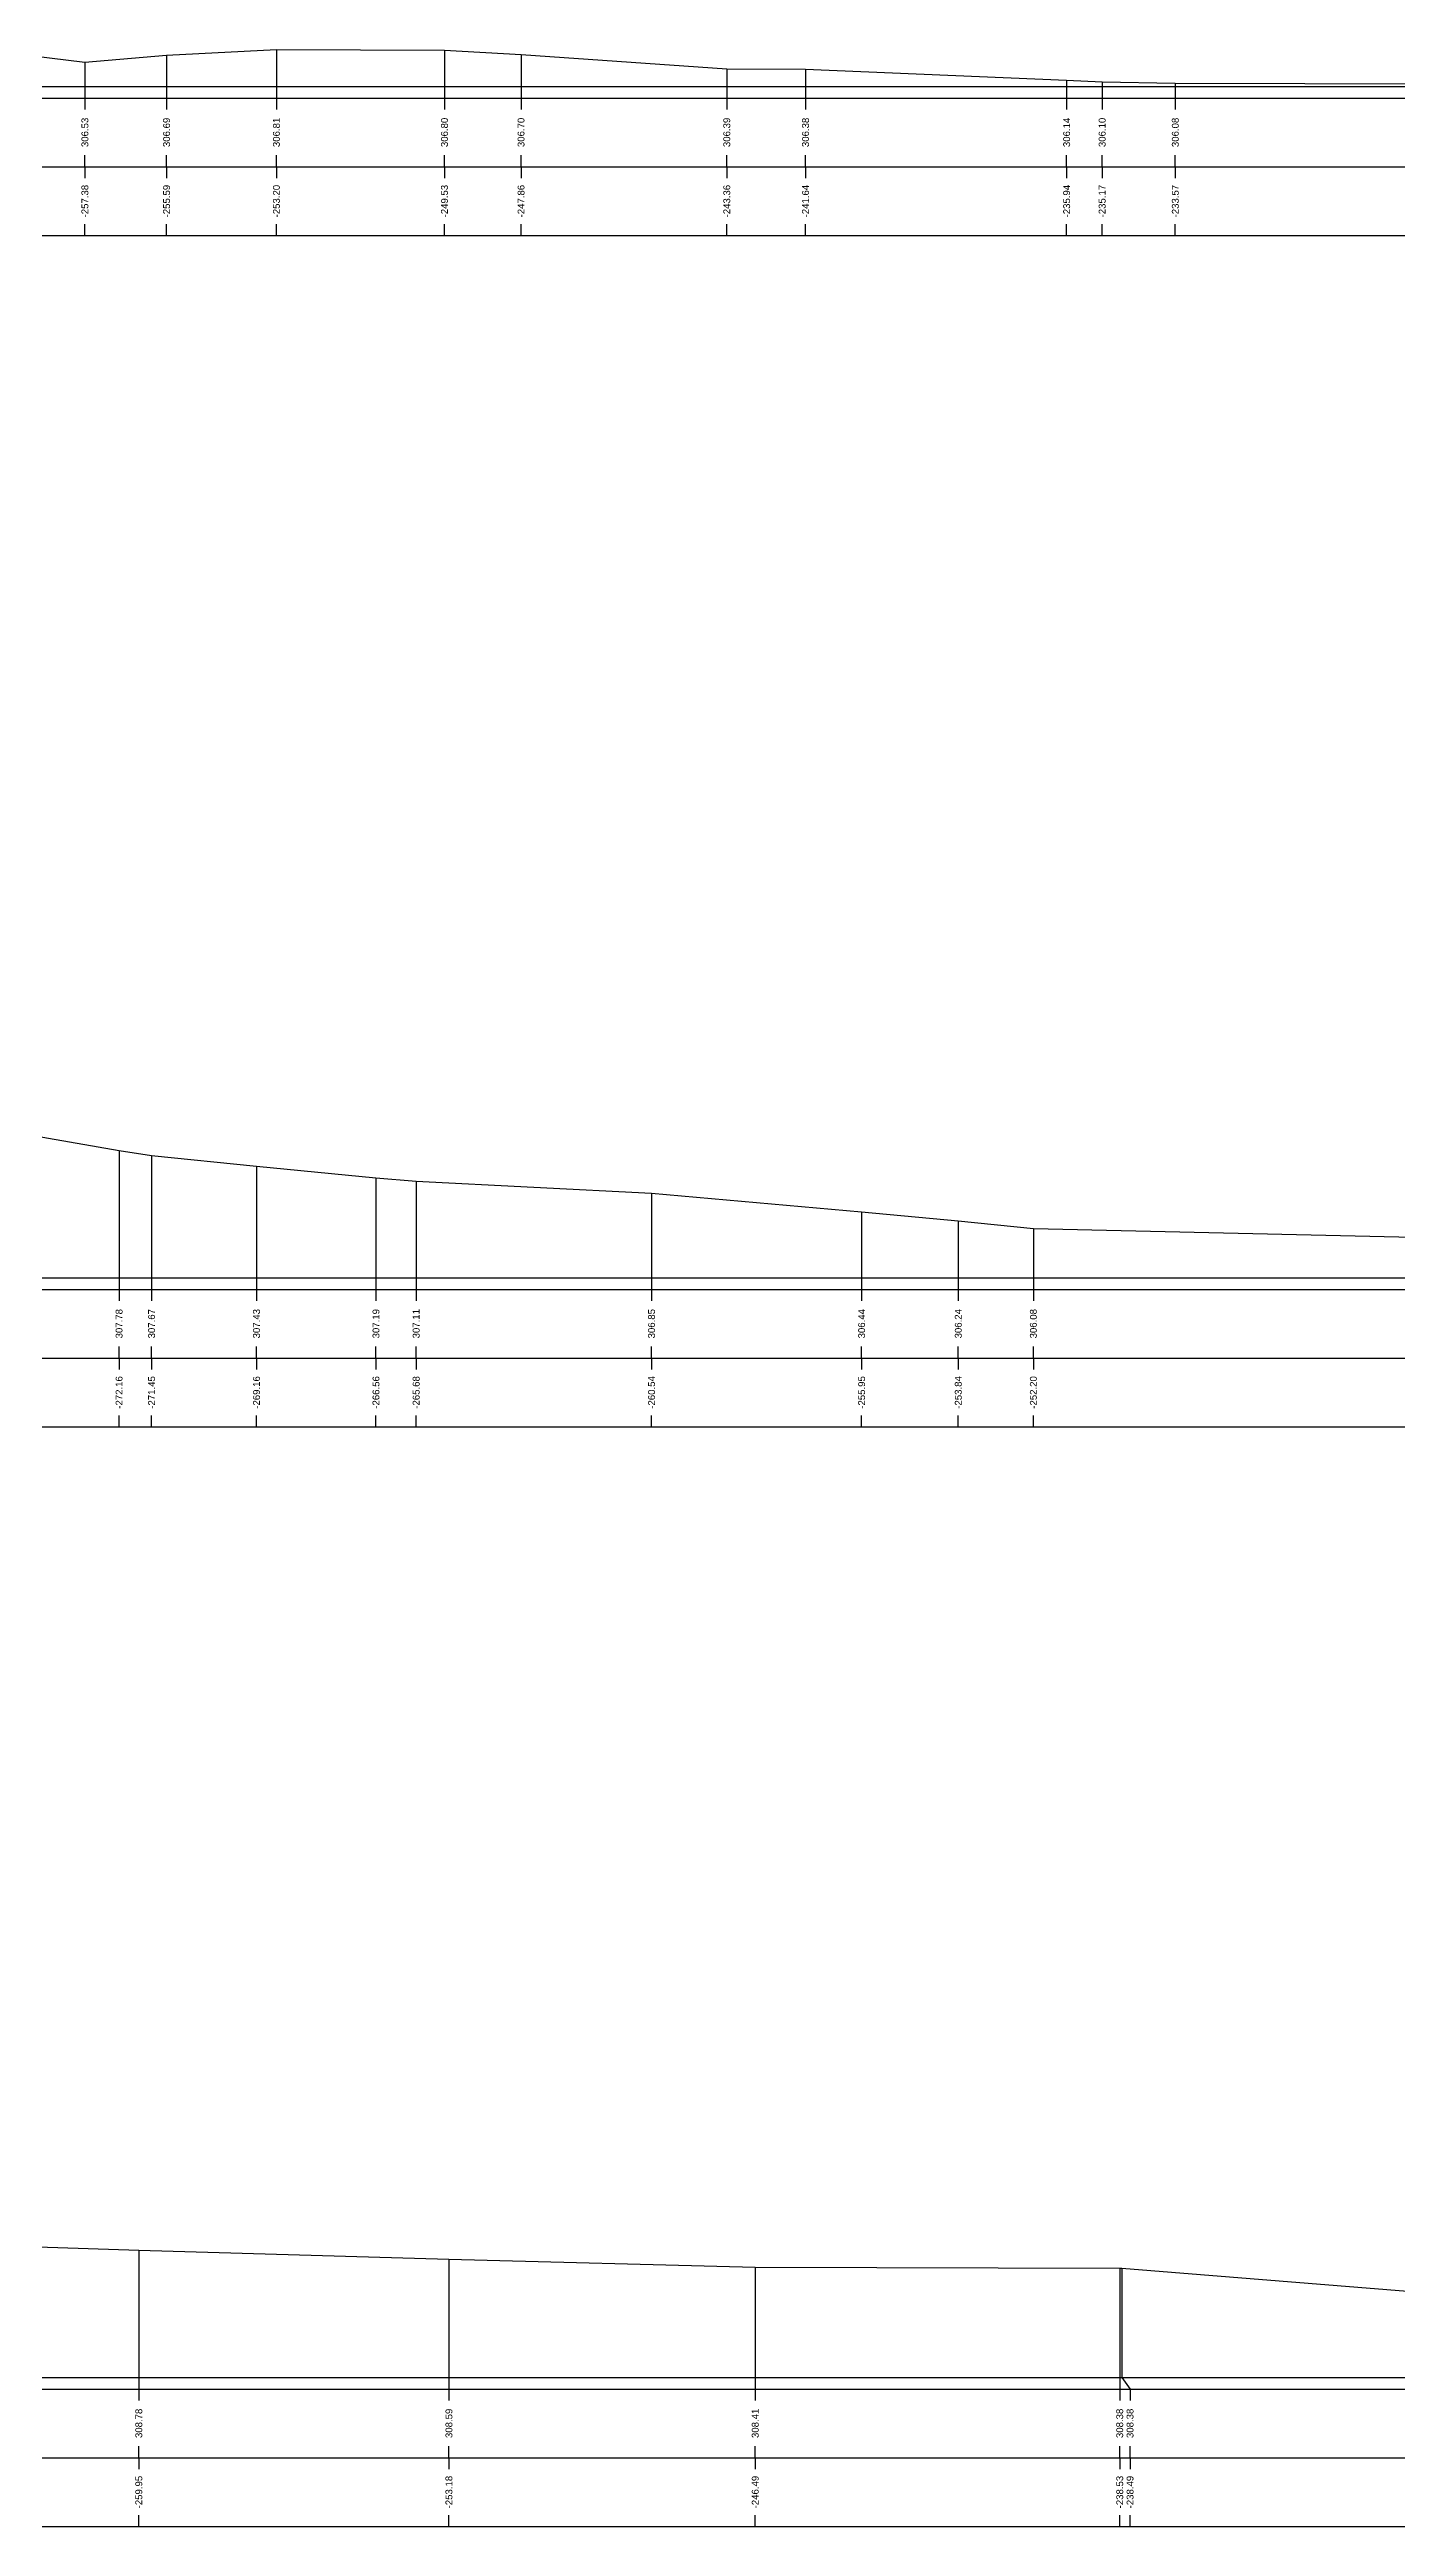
# Model space of a CAD drawing. Header units: millimetres. Extents: x -170 to 301, y 153 to 290.
# Drawn here: x -111.1 to -81.7, y 227.8 to 281.8 of the extents above; entities that cross this region are included whole.
import ezdxf
from ezdxf.enums import TextEntityAlignment as Align

# ---------------------------------------------------------------- set-up
doc = ezdxf.new("R2010")
doc.units = ezdxf.units.MM
doc.styles.get("Standard").update_dxf_attribs({"font": 'arial.ttf'})

msp = doc.modelspace()

# ---------------------------------------------------------------- linework, layer by layer
at = {"layer": 'band'}
for p, q in [((-110.376, 280.75), (-110.376, 280.5)), ((-108.593, 280.75), (-108.593, 280.5)), ((-106.195, 280.75), (-106.195, 280.5)), ((-102.526, 280.75), (-102.526, 280.5)), ((-100.854, 280.75), (-100.854, 280.5)), ((-96.362, 280.75), (-96.362, 280.5)), ((-94.643, 280.75), (-94.643, 280.5)), ((-88.942, 280.75), (-88.942, 280.5)), ((-88.167, 280.75), (-88.167, 280.5)), ((-86.57, 280.75), (-86.57, 280.5)), ((-110.376, 279.25), (-110.376, 279.5)), ((-108.593, 279.25), (-108.593, 279.5)), ((-106.195, 279.25), (-106.195, 279.5)), ((-102.526, 279.25), (-102.526, 279.5)), ((-100.854, 279.25), (-100.854, 279.5)), ((-96.362, 279.25), (-96.362, 279.5)), ((-94.643, 279.25), (-94.643, 279.5)), ((-88.942, 279.25), (-88.942, 279.5)), ((-88.167, 279.25), (-88.167, 279.5)), ((-86.57, 279.25), (-86.57, 279.5)), ((-110.376, 279.25), (-110.376, 279)), ((-108.593, 279.25), (-108.593, 279)), ((-106.195, 279.25), (-106.195, 279)), ((-102.526, 279.25), (-102.526, 279)), ((-100.854, 279.25), (-100.854, 279)), ((-96.362, 279.25), (-96.362, 279)), ((-94.643, 279.25), (-94.643, 279)), ((-88.942, 279.25), (-88.942, 279)), ((-88.167, 279.25), (-88.167, 279)), ((-86.57, 279.25), (-86.57, 279)), ((-110.376, 277.75), (-110.376, 278)), ((-108.593, 277.75), (-108.593, 278)), ((-106.195, 277.75), (-106.195, 278)), ((-102.526, 277.75), (-102.526, 278)), ((-100.854, 277.75), (-100.854, 278)), ((-96.362, 277.75), (-96.362, 278)), ((-94.643, 277.75), (-94.643, 278)), ((-88.942, 277.75), (-88.942, 278)), ((-88.167, 277.75), (-88.167, 278)), ((-86.57, 277.75), (-86.57, 278)), ((-109.63, 254.75), (-109.63, 254.5)), ((-108.92, 254.75), (-108.92, 254.5)), ((-106.63, 254.75), (-106.63, 254.5)), ((-104.021, 254.75), (-104.021, 254.5)), ((-103.144, 254.75), (-103.144, 254.5)), ((-98.005, 254.75), (-98.005, 254.5)), ((-93.418, 254.75), (-93.418, 254.5)), ((-91.308, 254.75), (-91.308, 254.5)), ((-89.669, 254.75), (-89.669, 254.5)), ((-109.63, 253.25), (-109.63, 253.5)), ((-109.63, 253.25), (-109.63, 253)), ((-108.92, 253.25), (-108.92, 253.5)), ((-108.92, 253.25), (-108.92, 253)), ((-106.63, 253.25), (-106.63, 253.5)), ((-106.63, 253.25), (-106.63, 253)), ((-104.021, 253.25), (-104.021, 253.5)), ((-104.021, 253.25), (-104.021, 253)), ((-103.144, 253.25), (-103.144, 253.5)), ((-103.144, 253.25), (-103.144, 253)), ((-98.005, 253.25), (-98.005, 253.5)), ((-98.005, 253.25), (-98.005, 253)), ((-93.418, 253.25), (-93.418, 253.5)), ((-93.418, 253.25), (-93.418, 253)), ((-91.308, 253.25), (-91.308, 253.5)), ((-91.308, 253.25), (-91.308, 253)), ((-89.669, 253.25), (-89.669, 253.5)), ((-89.669, 253.25), (-89.669, 253)), ((-109.63, 251.75), (-109.63, 252)), ((-108.92, 251.75), (-108.92, 252)), ((-106.63, 251.75), (-106.63, 252)), ((-104.021, 251.75), (-104.021, 252)), ((-103.144, 251.75), (-103.144, 252)), ((-98.005, 251.75), (-98.005, 252)), ((-93.418, 251.75), (-93.418, 252)), ((-91.308, 251.75), (-91.308, 252)), ((-89.669, 251.75), (-89.669, 252)), ((-109.199, 230.75), (-109.199, 230.5)), ((-102.428, 230.75), (-102.428, 230.5)), ((-95.741, 230.75), (-95.741, 230.5)), ((-87.783, 230.75), (-87.783, 230.5)), ((-87.558, 230.75), (-87.558, 230.5)), ((-109.199, 229.25), (-109.199, 229.5)), ((-109.199, 229.25), (-109.199, 229)), ((-102.428, 229.25), (-102.428, 229.5)), ((-102.428, 229.25), (-102.428, 229)), ((-95.741, 229.25), (-95.741, 229.5)), ((-95.741, 229.25), (-95.741, 229)), ((-87.783, 229.25), (-87.783, 229.5)), ((-87.783, 229.25), (-87.783, 229)), ((-87.558, 229.25), (-87.558, 229.5)), ((-87.558, 229.25), (-87.558, 229)), ((-109.199, 227.75), (-109.199, 228)), ((-102.428, 227.75), (-102.428, 228)), ((-95.741, 227.75), (-95.741, 228)), ((-87.783, 227.75), (-87.783, 228)), ((-87.558, 227.75), (-87.558, 228))]:
    msp.add_line(p, q, dxfattribs=at)
at = {"layer": 'frame'}
for p, q in [((-154.502, 280.75), (301.326, 280.75)), ((-147.002, 281), (301.326, 281)), ((-154.502, 279.25), (301.326, 279.25)), ((-154.502, 277.75), (301.326, 277.75)), ((-170.035, 254.75), (264.223, 254.75)), ((-162.535, 255), (264.223, 255)), ((-170.035, 253.25), (264.223, 253.25)), ((-170.035, 251.75), (264.223, 251.75)), ((-150.751, 231), (260.32, 231)), ((-158.251, 230.75), (260.32, 230.75)), ((-158.251, 229.25), (260.32, 229.25)), ((-158.251, 227.75), (260.32, 227.75))]:
    msp.add_line(p, q, dxfattribs=at)
at = {"layer": 'marker', "color": 253}
for p, q in [((-108.593, 281.689), (-108.593, 281)), ((-106.195, 281.809), (-106.195, 281)), ((-102.526, 281.797), (-102.526, 281)), ((-100.854, 281.7), (-100.854, 281)), ((-110.376, 281.53), (-110.376, 281)), ((-96.362, 281.385), (-96.362, 281)), ((-94.643, 281.381), (-94.643, 281)), ((-88.942, 281.138), (-88.942, 281)), ((-110.376, 281), (-110.376, 280.75)), ((-108.593, 281), (-108.593, 280.75)), ((-106.195, 281), (-106.195, 280.75)), ((-102.526, 281), (-102.526, 280.75)), ((-100.854, 281), (-100.854, 280.75)), ((-96.362, 281), (-96.362, 280.75)), ((-94.643, 281), (-94.643, 280.75)), ((-88.942, 281), (-88.942, 280.75)), ((-88.167, 281.102), (-88.167, 281)), ((-88.167, 281), (-88.167, 280.75)), ((-86.57, 281.076), (-86.57, 281)), ((-86.57, 281), (-86.57, 280.75)), ((-109.63, 257.781), (-109.63, 255)), ((-108.92, 257.672), (-108.92, 255)), ((-106.63, 257.435), (-106.63, 255)), ((-104.021, 257.186), (-104.021, 255)), ((-103.144, 257.108), (-103.144, 255)), ((-98.005, 256.846), (-98.005, 255)), ((-93.418, 256.444), (-93.418, 255)), ((-91.308, 256.244), (-91.308, 255)), ((-89.669, 256.079), (-89.669, 255)), ((-109.63, 255), (-109.63, 254.75)), ((-108.92, 255), (-108.92, 254.75)), ((-106.63, 255), (-106.63, 254.75)), ((-104.021, 255), (-104.021, 254.75)), ((-103.144, 255), (-103.144, 254.75)), ((-98.005, 255), (-98.005, 254.75)), ((-93.418, 255), (-93.418, 254.75)), ((-91.308, 255), (-91.308, 254.75)), ((-89.669, 255), (-89.669, 254.75)), ((-109.199, 233.777), (-109.199, 231)), ((-102.428, 233.587), (-102.428, 231)), ((-95.741, 233.409), (-95.741, 231)), ((-87.783, 233.384), (-87.783, 231)), ((-87.736, 233.384), (-87.736, 231)), ((-109.199, 231), (-109.199, 230.75)), ((-102.428, 231), (-102.428, 230.75)), ((-95.741, 231), (-95.741, 230.75)), ((-87.783, 231), (-87.783, 230.75)), ((-87.736, 231), (-87.558, 230.75))]:
    msp.add_line(p, q, dxfattribs=at)
at = {"layer": 'profile'}
for points in [[(-111.92, 281.723), (-110.376, 281.53), (-108.593, 281.689), (-106.195, 281.809), (-102.526, 281.797), (-100.854, 281.7), (-96.362, 281.385), (-94.643, 281.381), (-88.942, 281.138), (-88.167, 281.102), (-86.57, 281.076), (-80.914, 281.06), (-76.962, 281.068), (-74.405, 281.06), (-68.573, 281.263), (-68.032, 281.286), (-59.625, 281.438), (-55.524, 281.479), (-42.857, 281.598)], [(-113.343, 258.431), (-109.63, 257.781), (-108.92, 257.672), (-106.63, 257.435), (-104.021, 257.186), (-103.144, 257.108), (-98.005, 256.846), (-93.418, 256.444), (-91.308, 256.244), (-89.669, 256.079), (-81.05, 255.885), (-80.682, 255.877), (-80.483, 255.872), (-69.077, 255.786), (-64.45, 255.825), (-55.324, 256.152), (-48.563, 256.339)], [(-115.84, 233.998), (-109.199, 233.777), (-102.428, 233.587), (-95.741, 233.409), (-87.783, 233.384), (-87.736, 233.384), (-80.232, 232.784), (-79.379, 232.689), (-72.642, 231.929), (-70.428, 231.764), (-64.402, 231.388), (-60.882, 231.221), (-56.239, 231.177), (-52.433, 231.127), (-49.206, 231.193)]]:
    msp.add_lwpolyline(points, dxfattribs=at)

# ---------------------------------------------------------------- texts
for s, p in [('306.53', (-110.376, 280)), ('306.69', (-108.593, 280)), ('306.81', (-106.195, 280)), ('306.80', (-102.526, 280)), ('306.70', (-100.854, 280)), ('306.39', (-96.362, 280)), ('306.38', (-94.643, 280)), ('306.14', (-88.942, 280)), ('306.10', (-88.167, 280)), ('306.08', (-86.57, 280)), ('-257.38', (-110.376, 278.5)), ('-255.59', (-108.593, 278.5)), ('-253.20', (-106.195, 278.5)), ('-249.53', (-102.526, 278.5)), ('-247.86', (-100.854, 278.5)), ('-243.36', (-96.362, 278.5)), ('-241.64', (-94.643, 278.5)), ('-235.94', (-88.942, 278.5)), ('-235.17', (-88.167, 278.5)), ('-233.57', (-86.57, 278.5)), ('307.78', (-109.63, 254)), ('307.67', (-108.92, 254)), ('307.43', (-106.63, 254)), ('307.19', (-104.021, 254)), ('307.11', (-103.144, 254)), ('306.85', (-98.005, 254)), ('306.44', (-93.418, 254)), ('306.24', (-91.308, 254)), ('306.08', (-89.669, 254)), ('-272.16', (-109.63, 252.5)), ('-271.45', (-108.92, 252.5)), ('-269.16', (-106.63, 252.5)), ('-266.56', (-104.021, 252.5)), ('-265.68', (-103.144, 252.5)), ('-260.54', (-98.005, 252.5)), ('-255.95', (-93.418, 252.5)), ('-253.84', (-91.308, 252.5)), ('-252.20', (-89.669, 252.5)), ('308.78', (-109.199, 230)), ('308.59', (-102.428, 230)), ('308.41', (-95.741, 230)), ('308.38', (-87.783, 230)), ('308.38', (-87.558, 230)), ('-259.95', (-109.199, 228.5)), ('-253.18', (-102.428, 228.5)), ('-246.49', (-95.741, 228.5)), ('-238.53', (-87.783, 228.5)), ('-238.49', (-87.558, 228.5))]:
    msp.add_text(s, height=0.15, rotation=90).set_placement(p, align=Align.MIDDLE)

doc.saveas('drawing.dxf')
